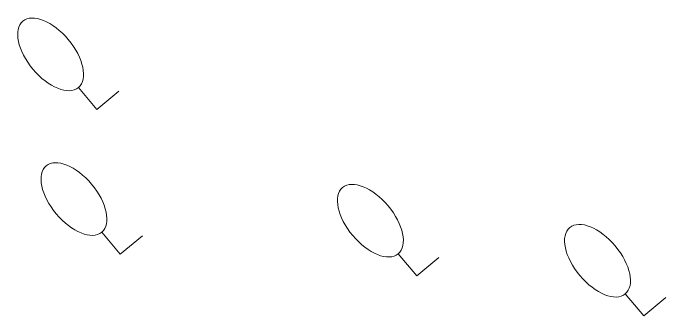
# Model space of a CAD drawing. Header units: metres. Extents: x -10443 to -4073, y -33280 to -26846.
# Drawn here: x -7339.46 to -7328.14, y -29067.91 to -29062.66 of the extents above; entities that cross this region are included whole.
import ezdxf

# ---------------------------------------------------------------- set-up
doc = ezdxf.new("R2010")
doc.units = ezdxf.units.M
doc.header["$MEASUREMENT"] = 0
doc.linetypes.add('CONTINUOUS_1', pattern=[0])
doc.linetypes.add('CONTINUOUS_2', pattern=[0])
doc.layers.add('木', color=254, linetype='CONTINUOUS_2', lineweight=18)

msp = doc.modelspace()

# ---------------------------------------------------------------- linework, layer by layer
at = {"layer": '木', "linetype": 'CONTINUOUS_1', "lineweight": 18}
for p, q in [((-7338.007, -29064.334), (-7338.328, -29063.951)), ((-7337.624, -29064.012), (-7338.007, -29064.334)), ((-7337.601, -29066.844), (-7337.923, -29066.461)), ((-7337.218, -29066.523), (-7337.601, -29066.844)), ((-7332.459, -29067.219), (-7332.781, -29066.836)), ((-7332.076, -29066.897), (-7332.459, -29067.219)), ((-7328.52, -29067.913), (-7328.842, -29067.53)), ((-7328.137, -29067.592), (-7328.52, -29067.913))]:
    msp.add_line(p, q, dxfattribs=at)
for centre in [(-7338.81, -29063.376), (-7338.405, -29065.886), (-7333.263, -29066.261), (-7329.324, -29066.956)]:
    msp.add_ellipse(centre, major_axis=(-0.482, 0.575), ratio=0.533333, dxfattribs=at)

doc.saveas('drawing.dxf')
